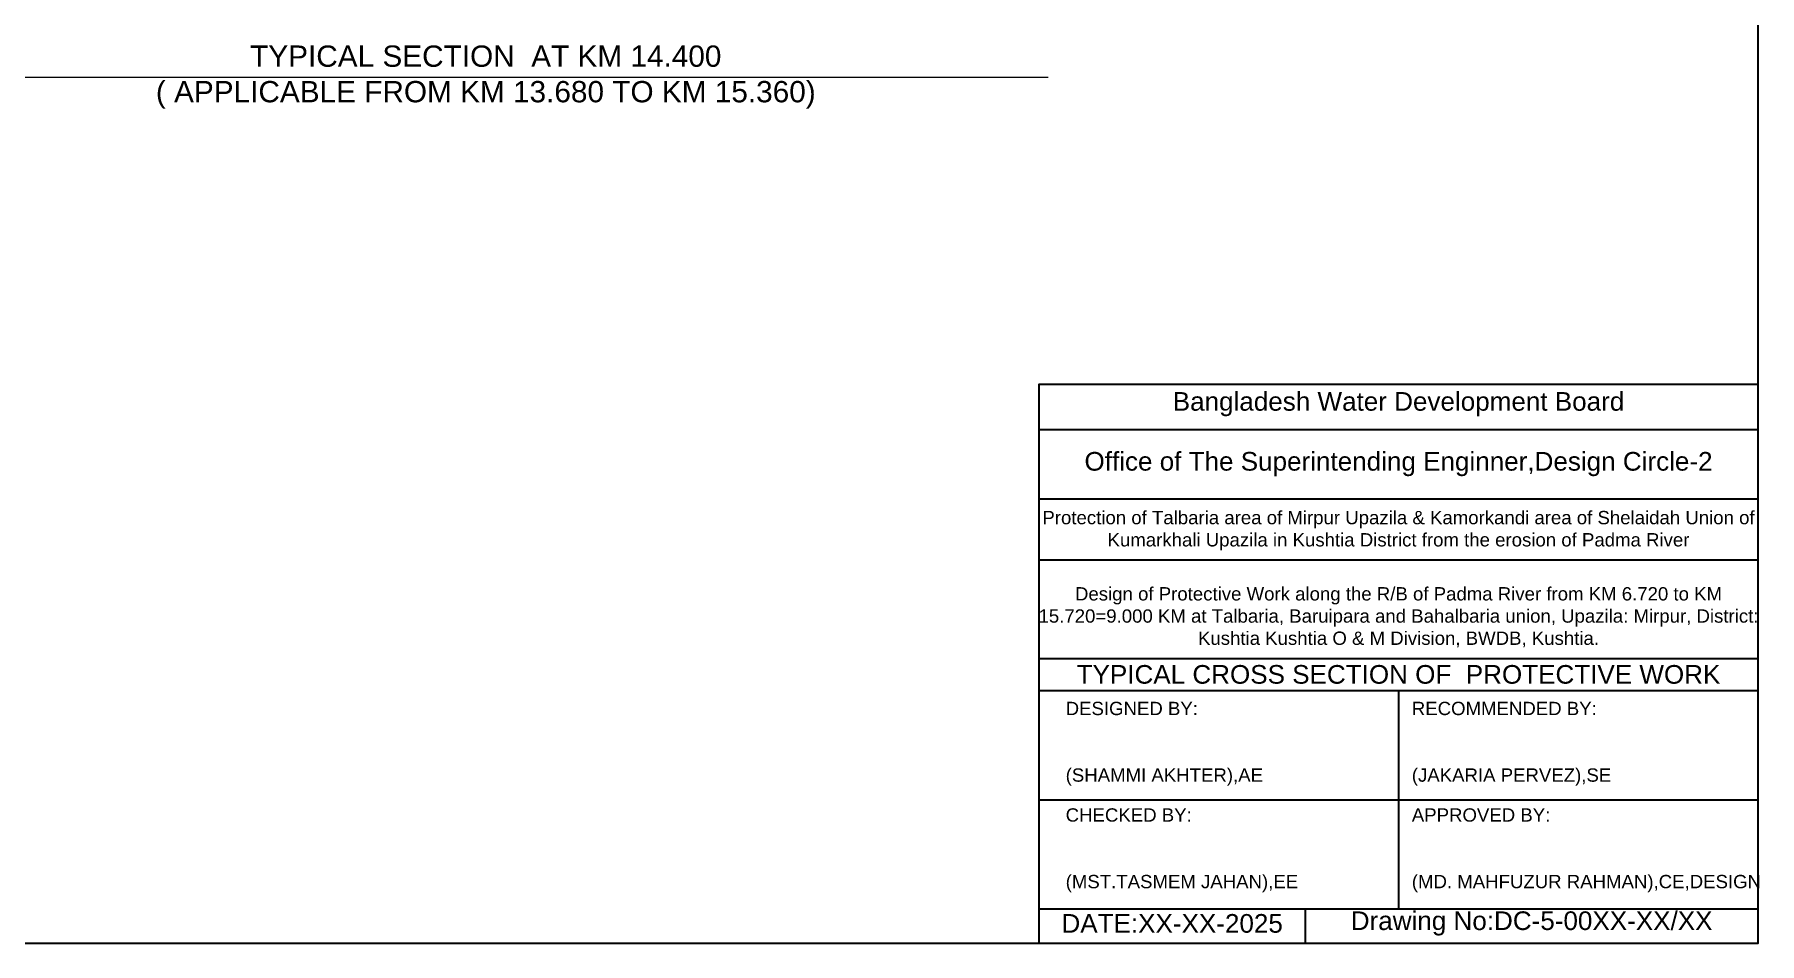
# Model space of a CAD drawing. Header units: inches. Extents: x -885 to 26362, y -28010 to 990.
# Drawn here: x 4353 to 4568.7, y -12608.4 to -12494.7 of the extents above; entities that cross this region are included whole.
import ezdxf

# ---------------------------------------------------------------- set-up
doc = ezdxf.new("R2010")
doc.units = ezdxf.units.IN
doc.header["$MEASUREMENT"] = 0
doc.layers.add('Cross Section Labels', color=7, linetype='Continuous', lineweight=9)
doc.styles.get("Standard").update_dxf_attribs({"font": 'arial.ttf'})

msp = doc.modelspace()

# ---------------------------------------------------------------- linework, layer by layer
msp.add_lwpolyline([(4235.492463, -12372.9369), (4568.492463, -12372.9369), (4568.492463, -12608.4012), (4235.492463, -12608.4012)], close=True)
for points in [[(4478.582463, -12608.4012), (4478.582463, -12538.4712), (4568.492463, -12538.4712)], [(4478.582463, -12544.1322), (4568.492463, -12544.1322)], [(4478.582463, -12552.7902), (4568.492463, -12552.7902)], [(4478.582463, -12560.4492), (4568.492463, -12560.4492)], [(4478.582463, -12572.7702), (4568.492463, -12572.7702)], [(4478.582463, -12576.7662), (4568.492463, -12576.7662)], [(4523.537463, -12576.7662), (4523.537463, -12604.0722)], [(4478.582463, -12590.4192), (4568.492463, -12590.4192)], [(4478.582463, -12604.0722), (4568.492463, -12604.0722)], [(4511.882463, -12604.0722), (4511.882463, -12608.4012)]]:
    msp.add_lwpolyline(points)
at = {"layer": 'Cross Section Labels'}
msp.add_lwpolyline([(4339.062175, -12500.069598), (4409.391775, -12500.069598), (4479.721375, -12500.069598)], dxfattribs=at)

# ---------------------------------------------------------------- texts
at = {"char_height": 2.331, "attachment_point": 5}
for s, insert in [('Bangladesh Water Development Board', (4523.537463, -12540.9687)), ('Office of The Superintending Enginner,Design Circle-2', (4523.537463, -12548.4612))]:
    msp.add_mtext(s, dxfattribs=dict(at, insert=insert))
for s, insert, char_height, width, attachment_point in [('Protection of Talbaria area of Mirpur Upazila & Kamorkandi area of Shelaidah Union of Kumarkhali Upazila in Kushtia District from the erosion of Padma River', (4523.537463, -12556.7862), 1.665, 93.24, 5), ('Design of Protective Work along the R/B of Padma River from KM 6.720 to KM 15.720=9.000 KM at Talbaria, Baruipara and Bahalbaria union, Upazila: Mirpur, District: Kushtia Kushtia O & M Division, BWDB, Kushtia.', (4523.537463, -12567.6087), 1.665, 89.91, 5), ('TYPICAL CROSS SECTION OF  PROTECTIVE WORK', (4523.537463, -12574.7682), 2.331, 93.24, 5), ('DESIGNED BY:^J^J^J(SHAMMI AKHTER),AE', (4481.912463, -12583.4262), 1.665, 46.62, 4), ('RECOMMENDED BY:^J^J^J(JAKARIA PERVEZ),SE', (4525.202463, -12583.4262), 1.665, 46.62, 4), ('CHECKED BY:^J^J^J(MST.TASMEM JAHAN),EE', (4481.912463, -12596.7462), 1.665, 46.62, 4), ('APPROVED BY:^J^J^J(MD. MAHFUZUR RAHMAN),CE,DESIGN', (4525.202463, -12596.7462), 1.665, 46.62, 4), ('DATE:XX-XX-2025', (4495.232463, -12605.9037), 2.331, 46.62, 5), ('Drawing No:DC-5-00XX-XX/XX', (4540.187463, -12605.9037), 2.331, 73.26, 5)]:
    msp.add_mtext(s, dxfattribs=dict(insert=insert, char_height=char_height, width=width, attachment_point=attachment_point))
at = {"layer": 'Cross Section Labels', "insert": (4409.391775, -12500.069598), "char_height": 2.664, "attachment_point": 5}
msp.add_mtext('TYPICAL SECTION  AT KM 14.400^J( APPLICABLE FROM KM 13.680 TO KM 15.360)', dxfattribs=at)

doc.saveas('drawing.dxf')
